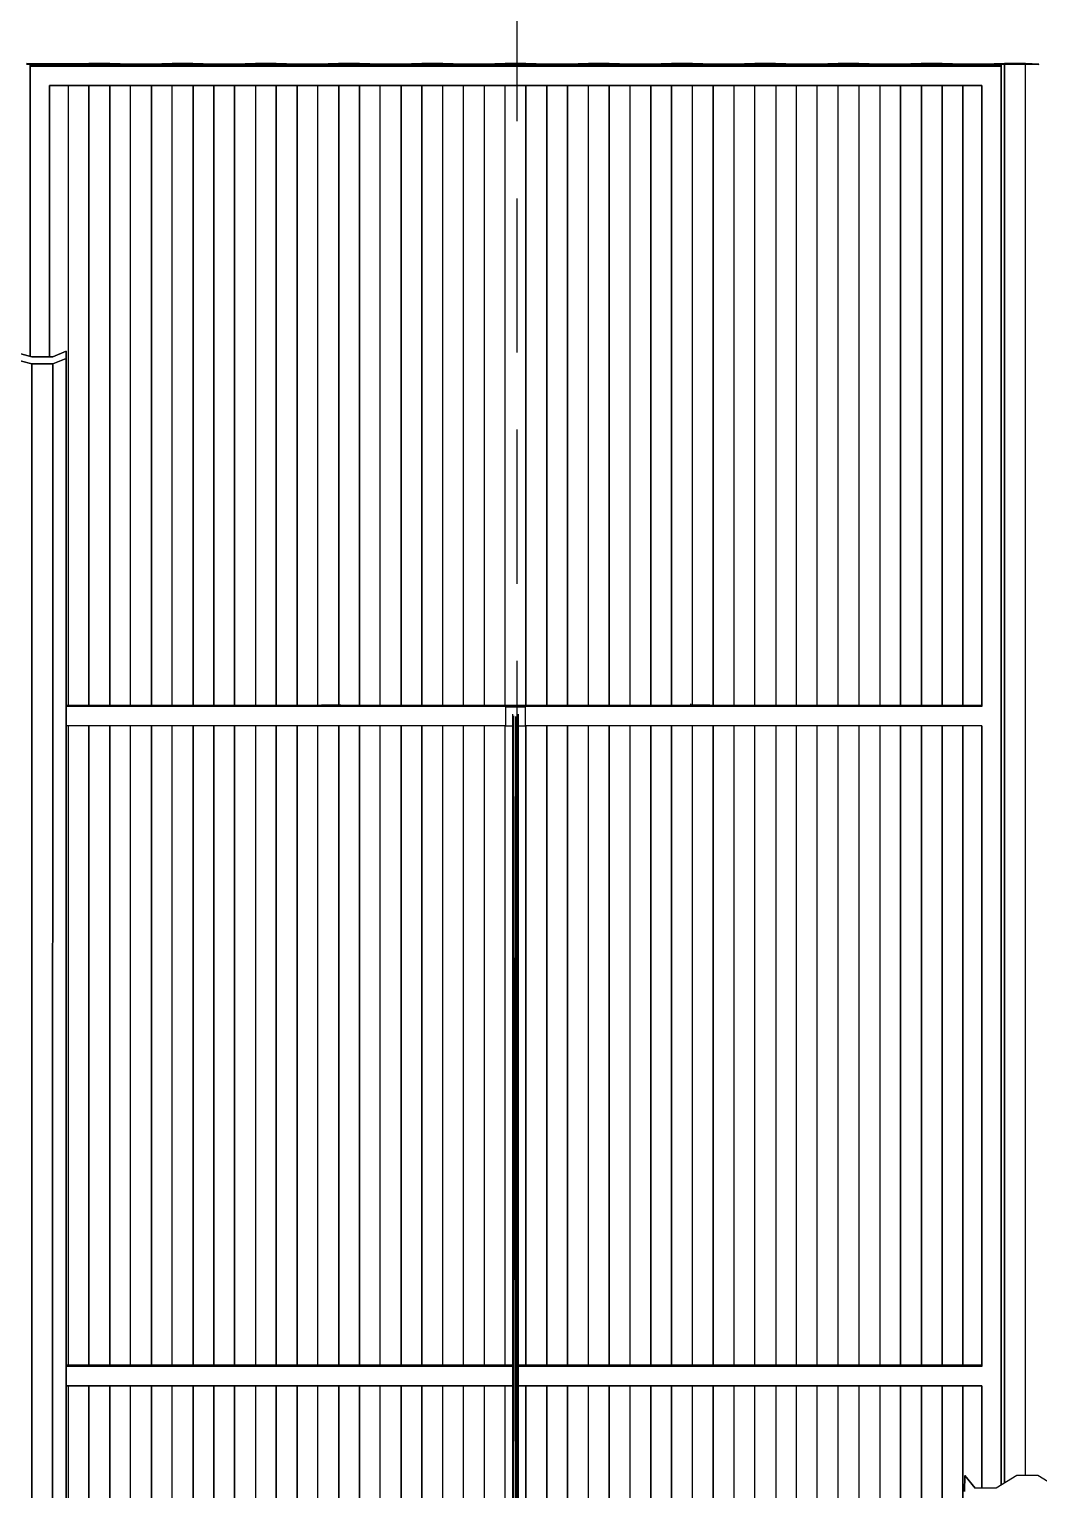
# Model space of a CAD drawing. Extents: x -43 to 90, y 6 to 81.
# Drawn here: x -18.85 to -14.69, y 22.98 to 29 of the extents above; entities that cross this region are included whole.
import ezdxf

# ---------------------------------------------------------------- set-up
doc = ezdxf.new("R2010")
doc.units = 0
doc.header["$LTSCALE"] = 0.1
doc.header["$MEASUREMENT"] = 0
doc.linetypes.add('HIDDEN', pattern=[9.525, 6.35, -3.175])
doc.layers.add('cobertura nova', color=4, linetype='CONTINUOUS')
doc.layers.add('hachures cobertura', color=252, linetype='CONTINUOUS')

msp = doc.modelspace()

# ---------------------------------------------------------------- linework, layer by layer
at = {"layer": 'cobertura nova'}
for p, q in [((-18.777, 28.857), (-18.8627, 28.8589)), ((-18.8626, 28.8564), (-18.7769, 28.8545)), ((-18.7769, 28.8544), (-18.8626, 28.8564)), ((-18.8483, 28.8535), (-18.7683, 28.8535)), ((-18.8483, 28.8535), (-18.8483, 28.8482)), ((-18.7683, 28.8535), (-18.8483, 28.8535)), ((-18.8483, 28.8482), (-18.8483, 28.8535)), ((-18.8483, 28.8535), (-18.8483, 28.7736)), ((-18.7683, 28.8482), (-18.8483, 28.8482)), ((-18.8483, 28.8482), (-18.8483, 28.7683)), ((-18.8483, 28.7736), (-18.8483, 28.8482)), ((-18.8483, 28.8482), (-18.7683, 28.8482)), ((-18.8483, 28.7683), (-18.8483, 28.8482)), ((-18.6913, 28.857), (-18.777, 28.857)), ((-18.777, 28.8544), (-18.777, 28.8545)), ((-18.7769, 28.8545), (-18.6912, 28.8545)), ((-18.6912, 28.8544), (-18.7769, 28.8544)), ((-18.7769, 28.8544), (-18.7769, 28.8535)), ((-18.7769, 28.8535), (-18.7769, 28.8544)), ((-14.9283, 28.8535), (-18.7683, 28.8535)), ((-14.9283, 28.8482), (-18.7683, 28.8482)), ((-18.7683, 28.8482), (-14.9283, 28.8482)), ((-18.6056, 28.8589), (-18.6913, 28.857)), ((-18.6913, 28.8545), (-18.6913, 28.8544)), ((-18.6913, 28.8544), (-18.6913, 28.8545)), ((-18.6055, 28.8564), (-18.6912, 28.8544)), ((-18.6912, 28.8545), (-18.6055, 28.8564)), ((-18.6912, 28.8544), (-18.6912, 28.8535)), ((-18.5199, 28.8589), (-18.6056, 28.8589)), ((-18.6056, 28.8564), (-18.6056, 28.8564)), ((-18.6056, 28.8564), (-18.6056, 28.8564)), ((-18.6055, 28.8535), (-18.6055, 28.8564)), ((-18.6055, 28.8564), (-18.5198, 28.8564)), ((-18.5198, 28.8564), (-18.6055, 28.8564)), ((-18.6055, 28.8564), (-18.6055, 28.8535)), ((-18.4342, 28.8569), (-18.5199, 28.8589)), ((-18.5199, 28.8564), (-18.5199, 28.8564)), ((-18.5199, 28.8564), (-18.5199, 28.8564)), ((-18.5198, 28.8564), (-18.434, 28.8545)), ((-18.434, 28.8544), (-18.5198, 28.8564)), ((-18.5198, 28.8564), (-18.5198, 28.8535)), ((-18.5198, 28.8535), (-18.5198, 28.8564)), ((-18.3485, 28.8569), (-18.4342, 28.8569)), ((-18.4342, 28.8544), (-18.4342, 28.8545)), ((-18.4342, 28.8545), (-18.4342, 28.8544)), ((-18.434, 28.8545), (-18.3483, 28.8545)), ((-18.434, 28.8535), (-18.434, 28.8544)), ((-18.3483, 28.8544), (-18.434, 28.8544)), ((-18.2627, 28.8589), (-18.3485, 28.8569)), ((-18.3485, 28.8544), (-18.3485, 28.8545)), ((-18.3483, 28.8545), (-18.2626, 28.8564)), ((-18.2626, 28.8564), (-18.3483, 28.8544)), ((-18.3483, 28.8535), (-18.3483, 28.8544)), ((-18.3483, 28.8544), (-18.3483, 28.8535)), ((-18.177, 28.8589), (-18.2627, 28.8589)), ((-18.2627, 28.8564), (-18.2627, 28.8564)), ((-18.2627, 28.8564), (-18.2627, 28.8564)), ((-18.2626, 28.8564), (-18.1769, 28.8564)), ((-18.2626, 28.8535), (-18.2626, 28.8564)), ((-18.1769, 28.8564), (-18.2626, 28.8564)), ((-18.0913, 28.8569), (-18.177, 28.8589)), ((-18.177, 28.8564), (-18.177, 28.8564)), ((-18.177, 28.8564), (-18.177, 28.8564)), ((-18.1769, 28.8564), (-18.0912, 28.8545)), ((-18.1769, 28.8535), (-18.1769, 28.8564)), ((-18.0912, 28.8544), (-18.1769, 28.8564)), ((-18.1769, 28.8564), (-18.1769, 28.8535)), ((-18.0056, 28.8569), (-18.0913, 28.8569)), ((-18.0913, 28.8544), (-18.0913, 28.8545)), ((-18.0912, 28.8545), (-18.0055, 28.8545)), ((-18.0912, 28.8535), (-18.0912, 28.8544)), ((-18.0055, 28.8544), (-18.0912, 28.8544)), ((-18.0912, 28.8544), (-18.0912, 28.8535)), ((-17.9199, 28.8589), (-18.0056, 28.8569)), ((-18.0056, 28.8545), (-18.0056, 28.8544)), ((-18.0056, 28.8544), (-18.0056, 28.8545)), ((-18.0055, 28.8545), (-17.9198, 28.8564)), ((-17.9198, 28.8564), (-18.0055, 28.8544)), ((-18.0055, 28.8544), (-18.0055, 28.8535)), ((-18.0055, 28.8535), (-18.0055, 28.8544)), ((-17.8342, 28.8589), (-17.9199, 28.8589)), ((-17.9199, 28.8564), (-17.9199, 28.8564)), ((-17.9199, 28.8564), (-17.9199, 28.8564)), ((-17.9198, 28.8564), (-17.834, 28.8564)), ((-17.9198, 28.8564), (-17.9198, 28.8535)), ((-17.834, 28.8564), (-17.9198, 28.8564)), ((-17.7484, 28.8569), (-17.8342, 28.8589)), ((-17.8342, 28.8564), (-17.8342, 28.8564)), ((-17.8342, 28.8564), (-17.8342, 28.8564)), ((-17.834, 28.8564), (-17.7483, 28.8545)), ((-17.834, 28.8535), (-17.834, 28.8564)), ((-17.7483, 28.8544), (-17.834, 28.8564)), ((-17.834, 28.8564), (-17.834, 28.8535)), ((-17.6627, 28.8569), (-17.7484, 28.8569)), ((-17.7484, 28.8545), (-17.7484, 28.8544)), ((-17.7483, 28.8545), (-17.6626, 28.8545)), ((-17.6626, 28.8544), (-17.7483, 28.8544)), ((-17.7483, 28.8544), (-17.7483, 28.8535)), ((-17.7483, 28.8535), (-17.7483, 28.8544)), ((-17.577, 28.8589), (-17.6627, 28.8569)), ((-17.6627, 28.8545), (-17.6627, 28.8544)), ((-17.6627, 28.8544), (-17.6627, 28.8545)), ((-17.6626, 28.8545), (-17.5769, 28.8564)), ((-17.5769, 28.8564), (-17.6626, 28.8544)), ((-17.6626, 28.8535), (-17.6626, 28.8544)), ((-17.4913, 28.8589), (-17.577, 28.8589)), ((-17.577, 28.8564), (-17.577, 28.8564)), ((-17.5769, 28.8564), (-17.4912, 28.8564)), ((-17.5769, 28.8535), (-17.5769, 28.8564)), ((-17.4912, 28.8564), (-17.5769, 28.8564)), ((-17.5769, 28.8564), (-17.5769, 28.8535)), ((-17.4056, 28.8569), (-17.4913, 28.8589)), ((-17.4913, 28.8564), (-17.4913, 28.8564)), ((-17.4913, 28.8564), (-17.4913, 28.8564)), ((-17.4912, 28.8564), (-17.4055, 28.8544)), ((-17.4055, 28.8544), (-17.4912, 28.8564)), ((-17.4912, 28.8564), (-17.4912, 28.8535)), ((-17.4912, 28.8535), (-17.4912, 28.8564)), ((-17.3199, 28.8569), (-17.4056, 28.8569)), ((-17.4056, 28.8545), (-17.4056, 28.8544)), ((-17.4056, 28.8544), (-17.4056, 28.8545)), ((-17.4055, 28.8544), (-17.3198, 28.8544)), ((-17.4055, 28.8535), (-17.4055, 28.8544)), ((-17.3198, 28.8544), (-17.4055, 28.8544)), ((-17.2342, 28.8589), (-17.3199, 28.8569)), ((-17.3199, 28.8544), (-17.3199, 28.8544)), ((-17.3199, 28.8544), (-17.3199, 28.8544)), ((-17.3198, 28.8544), (-17.234, 28.8564)), ((-17.234, 28.8564), (-17.3198, 28.8544)), ((-17.3198, 28.8535), (-17.3198, 28.8544)), ((-17.3198, 28.8544), (-17.3198, 28.8535)), ((-17.1484, 28.8589), (-17.2342, 28.8589)), ((-17.2342, 28.8564), (-17.2342, 28.8564)), ((-17.2342, 28.8564), (-17.2342, 28.8564)), ((-17.234, 28.8564), (-17.1483, 28.8564)), ((-17.1483, 28.8564), (-17.234, 28.8564)), ((-17.234, 28.8564), (-17.234, 28.8535)), ((-17.234, 28.8535), (-17.234, 28.8564)), ((-17.0627, 28.8569), (-17.1484, 28.8589)), ((-17.1484, 28.8564), (-17.1484, 28.8564)), ((-17.1483, 28.8564), (-17.0626, 28.8544)), ((-17.1483, 28.8535), (-17.1483, 28.8564)), ((-17.0626, 28.8544), (-17.1483, 28.8564)), ((-16.977, 28.8569), (-17.0627, 28.8569)), ((-17.0627, 28.8544), (-17.0627, 28.8544)), ((-17.0627, 28.8544), (-17.0627, 28.8544)), ((-17.0626, 28.8544), (-16.9769, 28.8544)), ((-17.0626, 28.8535), (-17.0626, 28.8544)), ((-16.9769, 28.8544), (-17.0626, 28.8544)), ((-16.8913, 28.8589), (-16.977, 28.8569)), ((-16.977, 28.8544), (-16.977, 28.8544)), ((-16.977, 28.8544), (-16.977, 28.8544)), ((-16.9769, 28.8544), (-16.8912, 28.8564)), ((-16.8912, 28.8564), (-16.9769, 28.8544)), ((-16.9769, 28.8535), (-16.9769, 28.8544)), ((-16.8056, 28.8589), (-16.8913, 28.8589)), ((-16.8913, 28.8564), (-16.8913, 28.8564)), ((-16.8913, 28.8564), (-16.8913, 28.8564)), ((-16.8912, 28.8564), (-16.8055, 28.8564)), ((-16.8912, 28.8535), (-16.8912, 28.8564)), ((-16.8055, 28.8564), (-16.8912, 28.8564)), ((-16.7199, 28.8569), (-16.8056, 28.8589)), ((-16.8056, 28.8564), (-16.8056, 28.8564)), ((-16.8056, 28.8564), (-16.8056, 28.8564)), ((-16.8055, 28.8564), (-16.7198, 28.8544)), ((-16.8055, 28.8535), (-16.8055, 28.8564)), ((-16.7198, 28.8544), (-16.8055, 28.8564)), ((-16.8055, 28.8564), (-16.8055, 28.8535)), ((-16.6342, 28.8569), (-16.7199, 28.8569)), ((-16.7199, 28.8544), (-16.7199, 28.8544)), ((-16.7199, 28.8544), (-16.7199, 28.8544)), ((-16.7198, 28.8544), (-16.634, 28.8544)), ((-16.7198, 28.8535), (-16.7198, 28.8544)), ((-16.634, 28.8544), (-16.7198, 28.8544)), ((-16.7198, 28.8544), (-16.7198, 28.8535)), ((-16.5484, 28.8589), (-16.6342, 28.8569)), ((-16.6342, 28.8544), (-16.6342, 28.8544)), ((-16.634, 28.8544), (-16.5483, 28.8564)), ((-16.5483, 28.8564), (-16.634, 28.8544)), ((-16.634, 28.8544), (-16.634, 28.8535)), ((-16.634, 28.8535), (-16.634, 28.8544)), ((-16.4627, 28.8589), (-16.5484, 28.8589)), ((-16.5484, 28.8564), (-16.5484, 28.8564)), ((-16.5483, 28.8564), (-16.4626, 28.8564)), ((-16.5483, 28.8535), (-16.5483, 28.8564)), ((-16.4626, 28.8564), (-16.5483, 28.8564)), ((-16.377, 28.8569), (-16.4627, 28.8589)), ((-16.4627, 28.8564), (-16.4627, 28.8564)), ((-16.4626, 28.8564), (-16.3769, 28.8544)), ((-16.4626, 28.8535), (-16.4626, 28.8564)), ((-16.3769, 28.8544), (-16.4626, 28.8564)), ((-16.4626, 28.8564), (-16.4626, 28.8535)), ((-16.2913, 28.8569), (-16.377, 28.8569)), ((-16.377, 28.8544), (-16.377, 28.8544)), ((-16.3769, 28.8544), (-16.2912, 28.8544)), ((-16.3769, 28.8535), (-16.3769, 28.8544)), ((-16.2912, 28.8544), (-16.3769, 28.8544)), ((-16.2056, 28.8589), (-16.2913, 28.8569)), ((-16.2913, 28.8544), (-16.2913, 28.8544)), ((-16.2913, 28.8544), (-16.2913, 28.8544)), ((-16.2912, 28.8544), (-16.2055, 28.8564)), ((-16.2055, 28.8564), (-16.2912, 28.8544)), ((-16.2912, 28.8535), (-16.2912, 28.8544)), ((-16.2912, 28.8544), (-16.2912, 28.8535)), ((-16.1199, 28.8589), (-16.2056, 28.8589)), ((-16.2056, 28.8564), (-16.2056, 28.8564)), ((-16.2056, 28.8564), (-16.2056, 28.8564)), ((-16.2055, 28.8564), (-16.1198, 28.8564)), ((-16.1198, 28.8564), (-16.2055, 28.8564)), ((-16.2055, 28.8564), (-16.2055, 28.8535)), ((-16.2055, 28.8535), (-16.2055, 28.8564)), ((-16.0342, 28.8569), (-16.1199, 28.8589)), ((-16.1199, 28.8564), (-16.1199, 28.8564)), ((-16.1198, 28.8564), (-16.034, 28.8544)), ((-16.1198, 28.8535), (-16.1198, 28.8564)), ((-16.034, 28.8544), (-16.1198, 28.8564)), ((-15.9484, 28.8569), (-16.0342, 28.8569)), ((-16.0342, 28.8544), (-16.0342, 28.8544)), ((-16.034, 28.8544), (-15.9483, 28.8544)), ((-16.034, 28.8535), (-16.034, 28.8544)), ((-15.9483, 28.8544), (-16.034, 28.8544)), ((-16.034, 28.8544), (-16.034, 28.8535)), ((-15.8627, 28.8589), (-15.9484, 28.8569)), ((-15.9484, 28.8544), (-15.9484, 28.8544)), ((-15.9483, 28.8544), (-15.8626, 28.8564)), ((-15.8626, 28.8564), (-15.9483, 28.8544)), ((-15.9483, 28.8535), (-15.9483, 28.8544)), ((-15.777, 28.8589), (-15.8627, 28.8589)), ((-15.8627, 28.8564), (-15.8627, 28.8564)), ((-15.8626, 28.8564), (-15.7769, 28.8564)), ((-15.8626, 28.8535), (-15.8626, 28.8564)), ((-15.7769, 28.8564), (-15.8626, 28.8564)), ((-15.6913, 28.8569), (-15.777, 28.8589)), ((-15.777, 28.8564), (-15.777, 28.8564)), ((-15.7769, 28.8564), (-15.6912, 28.8544)), ((-15.7769, 28.8564), (-15.7769, 28.8535)), ((-15.6912, 28.8544), (-15.7769, 28.8564)), ((-15.6056, 28.8569), (-15.6913, 28.8569)), ((-15.6913, 28.8544), (-15.6913, 28.8544)), ((-15.6913, 28.8544), (-15.6913, 28.8544)), ((-15.6912, 28.8544), (-15.6055, 28.8544)), ((-15.6912, 28.8535), (-15.6912, 28.8544)), ((-15.6055, 28.8544), (-15.6912, 28.8544)), ((-15.5199, 28.8589), (-15.6056, 28.8569)), ((-15.6056, 28.8544), (-15.6056, 28.8544)), ((-15.6056, 28.8544), (-15.6056, 28.8544)), ((-15.6055, 28.8544), (-15.5198, 28.8564)), ((-15.5198, 28.8564), (-15.6055, 28.8544)), ((-15.6055, 28.8535), (-15.6055, 28.8544)), ((-15.4342, 28.8589), (-15.5199, 28.8589)), ((-15.5199, 28.8564), (-15.5199, 28.8564)), ((-15.5199, 28.8564), (-15.5199, 28.8564)), ((-15.5198, 28.8564), (-15.434, 28.8564)), ((-15.5198, 28.8535), (-15.5198, 28.8564)), ((-15.434, 28.8564), (-15.5198, 28.8564)), ((-15.3484, 28.8569), (-15.4342, 28.8589)), ((-15.4342, 28.8564), (-15.4342, 28.8564)), ((-15.4342, 28.8564), (-15.4342, 28.8564)), ((-15.434, 28.8564), (-15.3483, 28.8544)), ((-15.434, 28.8564), (-15.434, 28.8535)), ((-15.3483, 28.8544), (-15.434, 28.8564)), ((-15.2627, 28.8569), (-15.3484, 28.8569)), ((-15.3484, 28.8544), (-15.3484, 28.8544)), ((-15.3483, 28.8544), (-15.2626, 28.8544)), ((-15.3483, 28.8544), (-15.3483, 28.8535)), ((-15.2626, 28.8544), (-15.3483, 28.8544)), ((-15.177, 28.8589), (-15.2627, 28.8569)), ((-15.2627, 28.8544), (-15.2627, 28.8544)), ((-15.2627, 28.8544), (-15.2627, 28.8544)), ((-15.2626, 28.8544), (-15.1769, 28.8564)), ((-15.1769, 28.8564), (-15.2626, 28.8544)), ((-15.2626, 28.8535), (-15.2626, 28.8544)), ((-15.2626, 28.8544), (-15.2626, 28.8535)), ((-15.0913, 28.8589), (-15.177, 28.8589)), ((-15.177, 28.8564), (-15.177, 28.8564)), ((-15.1769, 28.8564), (-15.0912, 28.8564)), ((-15.1769, 28.8535), (-15.1769, 28.8564)), ((-15.0912, 28.8564), (-15.1769, 28.8564)), ((-15.1769, 28.8564), (-15.1769, 28.8535)), ((-15.0056, 28.8569), (-15.0913, 28.8589)), ((-15.0913, 28.8564), (-15.0913, 28.8564)), ((-15.0913, 28.8564), (-15.0913, 28.8564)), ((-15.0912, 28.8564), (-15.0055, 28.8544)), ((-15.0912, 28.8535), (-15.0912, 28.8564)), ((-15.0055, 28.8544), (-15.0912, 28.8564)), ((-15.0912, 28.8564), (-15.0912, 28.8535)), ((-14.9199, 28.8569), (-15.0056, 28.8569)), ((-15.0056, 28.8544), (-15.0056, 28.8544)), ((-15.0056, 28.8544), (-15.0056, 28.8544)), ((-15.0055, 28.8544), (-14.9198, 28.8544)), ((-14.9198, 28.8544), (-15.0055, 28.8544)), ((-15.0055, 28.8544), (-15.0055, 28.8535)), ((-15.0055, 28.8535), (-15.0055, 28.8544)), ((-14.9283, 28.8535), (-14.8483, 28.8535)), ((-14.8483, 28.8535), (-14.9283, 28.8535)), ((-14.8483, 28.8482), (-14.9283, 28.8482)), ((-14.9283, 28.8482), (-14.8483, 28.8482)), ((-14.8342, 28.8589), (-14.9199, 28.8569)), ((-14.9199, 28.8569), (-14.8342, 28.8589)), ((-14.9199, 28.8544), (-14.9199, 28.8544)), ((-14.9199, 28.8544), (-14.9199, 28.8544)), ((-14.9198, 28.8544), (-14.834, 28.8564)), ((-14.834, 28.8564), (-14.9198, 28.8544)), ((-14.9198, 28.8535), (-14.9198, 28.8544)), ((-14.8483, 28.8482), (-14.8483, 28.8535)), ((-14.8483, 28.8535), (-14.8483, 28.8482)), ((-14.8483, 28.7682), (-14.8483, 28.8482)), ((-14.8483, 28.8482), (-14.8483, 28.8482)), ((-14.8483, 28.8482), (-14.8483, 28.8482)), ((-14.8483, 28.8482), (-14.8483, 28.7682)), ((-14.7484, 28.8589), (-14.8342, 28.8589)), ((-14.8342, 28.8589), (-14.7484, 28.8589)), ((-14.8342, 28.8564), (-14.8342, 28.8564)), ((-14.8342, 28.8564), (-14.8342, 28.8564)), ((-14.834, 28.8564), (-14.8341, 23.0128)), ((-14.834, 28.8564), (-14.7483, 28.8564)), ((-14.7483, 28.8564), (-14.834, 28.8564)), ((-14.6931, 28.8569), (-14.7484, 28.8589)), ((-14.7484, 28.8589), (-14.6931, 28.8569)), ((-14.7483, 28.8564), (-14.693, 28.8544)), ((-14.693, 28.8544), (-14.6931, 28.8569)), ((-18.8483, 27.653), (-18.8483, 28.7736)), ((-18.8483, 28.7736), (-18.8483, 27.653)), ((-18.8483, 28.7683), (-18.8483, 27.653)), ((-18.8483, 27.653), (-18.8483, 28.7683)), ((-18.7683, 27.6509), (-18.7683, 28.7683)), ((-18.7683, 28.7683), (-14.9283, 28.7682)), ((-14.9283, 28.7682), (-18.7683, 28.7683)), ((-18.7683, 28.7683), (-18.7683, 27.6509)), ((-14.9283, 28.7682), (-14.9283, 26.2105)), ((-14.9283, 26.2158), (-14.9283, 28.7682)), ((-14.9283, 26.2105), (-14.9283, 28.7682)), ((-14.9283, 28.7682), (-14.9283, 26.2158)), ((-14.8483, 26.2105), (-14.8483, 28.7682)), ((-14.8483, 28.7682), (-14.8483, 26.2105)), ((-18.9263, 27.674), (-18.8406, 27.6509)), ((-18.8406, 27.6509), (-18.9263, 27.674)), ((-18.7549, 27.6509), (-18.6996, 27.674)), ((-18.6996, 27.674), (-18.7549, 27.6509)), ((-18.6996, 27.674), (-18.6997, 27.6444)), ((-18.6997, 27.6444), (-18.6996, 27.674)), ((-18.6996, 27.674), (-18.6996, 27.6735)), ((-18.6996, 20.3531), (-18.6996, 27.674)), ((-18.8408, 27.6213), (-18.9265, 27.6444)), ((-18.9265, 27.6444), (-18.8408, 27.6213)), ((-18.8408, 20.3005), (-18.8408, 27.6213)), ((-18.8408, 27.6213), (-18.755, 27.6213)), ((-18.755, 27.6213), (-18.8408, 27.6213)), ((-18.8406, 27.6509), (-18.7549, 27.6509)), ((-18.7549, 27.6509), (-18.8406, 27.6509)), ((-18.8406, 27.6213), (-18.8406, 27.6213)), ((-18.755, 27.6213), (-18.7551, 20.3005)), ((-18.6997, 27.6444), (-18.755, 27.6213)), ((-18.755, 27.6213), (-18.6997, 27.6444)), ((-18.6997, 27.6444), (-18.6998, 20.3236)), ((-18.6996, 26.2158), (-14.9283, 26.2158)), ((-14.9283, 26.2105), (-18.6996, 26.2105)), ((-17.5683, 26.2158), (-17.6483, 26.2158)), ((-16.8883, 26.2105), (-16.8083, 26.2105)), ((-16.8883, 26.2089), (-16.8883, 26.2105)), ((-16.8083, 26.2105), (-16.8883, 26.2105)), ((-16.8883, 26.129), (-16.8883, 26.2089)), ((-16.8883, 26.2089), (-16.8083, 26.2089)), ((-16.8594, 21.763), (-16.8594, 26.1797)), ((-16.8562, 21.763), (-16.8594, 26.1797)), ((-16.8562, 26.1728), (-16.8483, 21.763)), ((-16.8561, 21.763), (-16.8562, 26.1728)), ((-16.8482, 26.17), (-16.8404, 21.763)), ((-16.8482, 26.17), (-16.8482, 21.763)), ((-16.8403, 26.1728), (-16.837, 21.763)), ((-16.8402, 21.763), (-16.8403, 26.1728)), ((-16.837, 26.1797), (-16.8369, 21.763)), ((-16.8083, 26.2105), (-16.8083, 26.2089)), ((-16.8083, 26.2089), (-16.8083, 26.129)), ((-16.1283, 26.2217), (-16.1283, 26.2158)), ((-16.0483, 26.2158), (-16.1283, 26.2158)), ((-14.9283, 26.2105), (-14.9283, 26.2158)), ((-14.9283, 26.2158), (-14.9283, 26.2105)), ((-14.8483, 26.1305), (-14.8483, 26.2105)), ((-14.8483, 26.2105), (-14.8483, 26.1305)), ((-16.8883, 26.1305), (-18.6996, 26.1305)), ((-18.6912, 26.1305), (-18.6912, 23.4981)), ((-16.8883, 26.129), (-16.8883, 26.1305)), ((-16.8594, 26.129), (-16.8883, 26.129)), ((-16.8083, 26.129), (-16.837, 26.129)), ((-16.8083, 26.1305), (-16.8083, 26.129)), ((-14.9283, 26.1305), (-16.8083, 26.1305)), ((-16.8055, 23.4981), (-16.8055, 26.1305)), ((-14.9283, 26.1305), (-14.9283, 23.4928)), ((-14.9283, 23.4981), (-14.9283, 26.1305)), ((-14.9283, 26.1305), (-14.9283, 25.6909)), ((-14.9283, 23.4928), (-14.9283, 26.1305)), ((-14.8483, 23.4928), (-14.8483, 26.1305)), ((-14.8483, 26.1305), (-14.8483, 23.4928)), ((-18.6996, 23.4981), (-16.8594, 23.4981)), ((-16.8594, 23.4981), (-18.6996, 23.4981)), ((-16.8594, 23.4928), (-18.6996, 23.4928)), ((-16.837, 23.4981), (-14.9283, 23.4981)), ((-14.9283, 23.4981), (-16.837, 23.4981)), ((-14.9283, 23.4928), (-16.837, 23.4928)), ((-14.9283, 23.4928), (-14.9283, 23.4981)), ((-14.8483, 23.4128), (-14.8483, 23.4928)), ((-14.8483, 23.4928), (-14.8483, 23.4128)), ((-18.6996, 23.4128), (-16.8594, 23.4128)), ((-16.8594, 23.4128), (-18.6996, 23.4128)), ((-18.6912, 23.4128), (-18.6912, 20.8604)), ((-18.6055, 20.9258), (-18.6055, 23.4128)), ((-16.837, 23.4128), (-14.9283, 23.4128)), ((-14.9283, 23.4128), (-16.837, 23.4128)), ((-16.8055, 21.7473), (-16.8055, 23.4128)), ((-15.0055, 23.4128), (-15.0055, 20.8604)), ((-14.9283, 23.4128), (-14.9283, 22.9917)), ((-14.9283, 22.9917), (-14.9283, 23.4128)), ((-14.9283, 23.4128), (-14.9283, 23.4128)), ((-14.9283, 22.9917), (-14.9283, 23.4128)), ((-14.8483, 23.0042), (-14.8483, 23.4128)), ((-14.8483, 23.4128), (-14.8483, 23.0042)), ((-14.9985, 22.9771), (-14.9984, 23.0433)), ((-14.9984, 23.0433), (-14.9985, 22.9771)), ((-14.9984, 23.0433), (-14.9549, 22.9916)), ((-14.9549, 22.9917), (-14.9984, 23.0433)), ((-14.7835, 23.0433), (-14.8692, 22.9917)), ((-14.6977, 23.0433), (-14.7835, 23.0433)), ((-14.612, 22.9917), (-14.6977, 23.0433)), ((-14.8692, 22.9917), (-14.9549, 22.9917))]:
    msp.add_line(p, q, dxfattribs=at)
at = {"layer": 'hachures cobertura', "linetype": 'HIDDEN'}
msp.add_line((-16.8435, 34.0184), (-16.8435, 6.3811), dxfattribs=at)
at = {"layer": 'hachures cobertura'}
for p, q in [((-14.8341, 23.0128), (-14.834, 28.8564)), ((-14.7483, 23.0433), (-14.7483, 28.8564)), ((-18.6912, 28.7683), (-18.6912, 26.2158)), ((-18.6055, 26.2158), (-18.6055, 28.7683)), ((-18.6055, 28.7683), (-18.6055, 26.2158)), ((-18.5198, 28.7683), (-18.5198, 26.2158)), ((-18.5198, 26.2158), (-18.5198, 28.7683)), ((-18.434, 26.2158), (-18.434, 28.7683)), ((-18.3483, 26.2158), (-18.3483, 28.7683)), ((-18.3483, 28.7683), (-18.3483, 26.2158)), ((-18.2626, 26.2158), (-18.2626, 28.7683)), ((-18.1769, 26.2158), (-18.1769, 28.7683)), ((-18.1769, 28.7683), (-18.1769, 26.2158)), ((-18.0912, 26.2158), (-18.0912, 28.7683)), ((-18.0912, 28.7683), (-18.0912, 26.2158)), ((-18.0055, 28.7683), (-18.0055, 26.2158)), ((-18.0055, 26.2158), (-18.0055, 28.7683)), ((-17.9198, 28.7683), (-17.9198, 26.2158)), ((-17.834, 26.2158), (-17.834, 28.7683)), ((-17.834, 28.7683), (-17.834, 26.2158)), ((-17.7483, 28.7683), (-17.7483, 26.2158)), ((-17.7483, 26.2158), (-17.7483, 28.7683)), ((-17.6626, 26.2158), (-17.6626, 28.7683)), ((-17.5769, 26.2158), (-17.5769, 28.7683)), ((-17.5769, 28.7683), (-17.5769, 26.2158)), ((-17.4912, 28.7683), (-17.4912, 26.2158)), ((-17.4912, 26.2158), (-17.4912, 28.7683)), ((-17.4055, 26.2158), (-17.4055, 28.7682)), ((-17.3198, 26.2158), (-17.3198, 28.7682)), ((-17.3198, 28.7682), (-17.3198, 26.2158)), ((-17.234, 28.7682), (-17.234, 26.2158)), ((-17.234, 26.2158), (-17.234, 28.7682)), ((-17.1483, 26.2158), (-17.1483, 28.7682)), ((-17.0626, 26.2158), (-17.0626, 28.7682)), ((-16.9769, 26.2158), (-16.9769, 28.7682)), ((-16.8912, 26.2158), (-16.8912, 28.7682)), ((-16.8055, 26.2158), (-16.8055, 28.7682)), ((-16.8055, 28.7682), (-16.8055, 26.2158)), ((-16.7198, 26.2158), (-16.7198, 28.7682)), ((-16.7198, 28.7682), (-16.7198, 26.2158)), ((-16.634, 28.7682), (-16.634, 26.2158)), ((-16.634, 26.2158), (-16.634, 28.7682)), ((-16.5483, 26.2158), (-16.5483, 28.7682)), ((-16.4626, 26.2158), (-16.4626, 28.7682)), ((-16.4626, 28.7682), (-16.4626, 26.2158)), ((-16.3769, 26.2158), (-16.3769, 28.7682)), ((-16.2912, 26.2158), (-16.2912, 28.7682)), ((-16.2912, 28.7682), (-16.2912, 26.2158)), ((-16.2055, 28.7682), (-16.2055, 26.2158)), ((-16.2055, 26.2158), (-16.2055, 28.7682)), ((-16.1198, 26.2158), (-16.1198, 28.7682)), ((-16.034, 26.2158), (-16.034, 28.7682)), ((-16.034, 28.7682), (-16.034, 26.2158)), ((-15.9483, 26.2158), (-15.9483, 28.7682)), ((-15.8626, 26.2158), (-15.8626, 28.7682)), ((-15.7769, 28.7682), (-15.7769, 26.2158)), ((-15.6912, 26.2158), (-15.6912, 28.7682)), ((-15.6055, 26.2158), (-15.6055, 28.7682)), ((-15.5198, 26.2158), (-15.5198, 28.7682)), ((-15.434, 28.7682), (-15.434, 26.2158)), ((-15.3483, 28.7682), (-15.3483, 26.2158)), ((-15.2626, 26.2158), (-15.2626, 28.7682)), ((-15.2626, 28.7682), (-15.2626, 26.2158)), ((-15.1769, 26.2158), (-15.1769, 28.7682)), ((-15.1769, 28.7682), (-15.1769, 26.2158)), ((-15.0912, 26.2158), (-15.0912, 28.7682)), ((-15.0912, 28.7682), (-15.0912, 26.2158)), ((-15.0055, 28.7682), (-15.0055, 26.2158)), ((-15.0055, 26.2158), (-15.0055, 28.7682)), ((-18.8408, 27.6213), (-18.8408, 20.3005)), ((-18.7551, 20.3005), (-18.755, 27.6213)), ((-18.6055, 23.4981), (-18.6055, 26.1305)), ((-18.6055, 26.1305), (-18.6055, 23.4981)), ((-18.5198, 26.1305), (-18.5198, 23.4981)), ((-18.5198, 23.4981), (-18.5198, 26.1305)), ((-18.4341, 23.4981), (-18.434, 26.1305)), ((-18.3483, 23.4981), (-18.3483, 26.1305)), ((-18.3483, 26.1305), (-18.3483, 23.4981)), ((-18.2626, 23.4981), (-18.2626, 26.1305)), ((-18.1769, 23.4981), (-18.1769, 26.1305)), ((-18.1769, 26.1305), (-18.1769, 23.4981)), ((-18.0912, 23.4981), (-18.0912, 26.1305)), ((-18.0912, 26.1305), (-18.0912, 23.4981)), ((-18.0055, 26.1305), (-18.0055, 23.4981)), ((-18.0055, 23.4981), (-18.0055, 26.1305)), ((-17.9198, 26.1305), (-17.9198, 23.4981)), ((-17.8341, 23.4981), (-17.834, 26.1305)), ((-17.834, 26.1305), (-17.8341, 23.4981)), ((-17.7483, 26.1305), (-17.7483, 23.4981)), ((-17.7483, 23.4981), (-17.7483, 26.1305)), ((-17.6626, 23.4981), (-17.6626, 26.1305)), ((-17.5769, 23.4981), (-17.5769, 26.1305)), ((-17.5769, 26.1305), (-17.5769, 23.4981)), ((-17.4912, 26.1305), (-17.4912, 23.4981)), ((-17.4912, 23.4981), (-17.4912, 26.1305)), ((-17.4055, 23.4981), (-17.4055, 26.1305)), ((-17.3198, 23.4981), (-17.3198, 26.1305)), ((-17.3198, 26.1305), (-17.3198, 23.4981)), ((-17.234, 26.1305), (-17.2341, 23.4981)), ((-17.2341, 23.4981), (-17.234, 26.1305)), ((-17.1483, 23.4981), (-17.1483, 26.1305)), ((-17.0626, 23.4981), (-17.0626, 26.1305)), ((-16.9769, 23.4981), (-16.9769, 26.1305)), ((-16.8912, 23.4981), (-16.8912, 26.1305)), ((-16.8055, 26.1305), (-16.8055, 23.4981)), ((-16.7198, 23.4981), (-16.7198, 26.1305)), ((-16.7198, 26.1305), (-16.7198, 23.4981)), ((-16.634, 26.1305), (-16.6341, 23.4981)), ((-16.6341, 23.4981), (-16.634, 26.1305)), ((-16.5483, 23.4981), (-16.5483, 26.1305)), ((-16.4626, 23.4981), (-16.4626, 26.1305)), ((-16.4626, 26.1305), (-16.4626, 23.4981)), ((-16.3769, 23.4981), (-16.3769, 26.1305)), ((-16.2912, 23.4981), (-16.2912, 26.1305)), ((-16.2912, 26.1305), (-16.2912, 23.4981)), ((-16.2055, 26.1305), (-16.2055, 23.4981)), ((-16.2055, 23.4981), (-16.2055, 26.1305)), ((-16.1198, 23.4981), (-16.1198, 26.1305)), ((-16.0341, 23.4981), (-16.034, 26.1305)), ((-16.034, 26.1305), (-16.0341, 23.4981)), ((-15.9483, 23.4981), (-15.9483, 26.1305)), ((-15.8626, 23.4981), (-15.8626, 26.1305)), ((-15.7769, 26.1305), (-15.7769, 23.4981)), ((-15.6912, 23.4981), (-15.6912, 26.1305)), ((-15.6055, 23.4981), (-15.6055, 26.1305)), ((-15.5198, 23.4981), (-15.5198, 26.1305)), ((-15.434, 26.1305), (-15.4341, 23.4981)), ((-15.3483, 26.1305), (-15.3483, 23.4981)), ((-15.2626, 23.4981), (-15.2626, 26.1305)), ((-15.2626, 26.1305), (-15.2626, 23.4981)), ((-15.1769, 23.4981), (-15.1769, 26.1305)), ((-15.1769, 26.1305), (-15.1769, 23.4981)), ((-15.0912, 23.4981), (-15.0912, 26.1305)), ((-15.0912, 26.1305), (-15.0912, 23.4981)), ((-15.0055, 26.1305), (-15.0055, 23.4981)), ((-15.0055, 23.4981), (-15.0055, 26.1305)), ((-18.6055, 23.4128), (-18.6055, 20.9258)), ((-18.5198, 23.4128), (-18.5198, 20.9258)), ((-18.5198, 20.9258), (-18.5198, 23.4128)), ((-18.4341, 20.8604), (-18.4341, 23.4128)), ((-18.3483, 20.8604), (-18.3483, 23.4128)), ((-18.3483, 23.4128), (-18.3483, 20.8604)), ((-18.2626, 20.9258), (-18.2626, 23.4128)), ((-18.1769, 20.9258), (-18.1769, 23.4128)), ((-18.1769, 23.4128), (-18.1769, 20.9258)), ((-18.0912, 20.8604), (-18.0912, 23.4128)), ((-18.0912, 23.4128), (-18.0912, 20.8604)), ((-18.0055, 23.4128), (-18.0055, 20.8604)), ((-18.0055, 20.8604), (-18.0055, 23.4128)), ((-17.9198, 23.4128), (-17.9198, 20.9258)), ((-17.8341, 20.9258), (-17.8341, 23.4128)), ((-17.8341, 23.4128), (-17.8341, 20.9258)), ((-17.7483, 23.4128), (-17.7483, 20.8604)), ((-17.7483, 20.8604), (-17.7483, 23.4128)), ((-17.6626, 20.8604), (-17.6626, 23.4128)), ((-17.5769, 20.9258), (-17.5769, 23.4128)), ((-17.5769, 23.4128), (-17.5769, 20.9258)), ((-17.4912, 23.4128), (-17.4912, 20.9258)), ((-17.4912, 20.9258), (-17.4912, 23.4128)), ((-17.4055, 20.8604), (-17.4055, 23.4128)), ((-17.3198, 20.8604), (-17.3198, 23.4128)), ((-17.3198, 23.4128), (-17.3198, 20.8604)), ((-17.2341, 23.4128), (-17.2341, 20.9258)), ((-17.2341, 20.9258), (-17.2341, 23.4128)), ((-17.1483, 20.9258), (-17.1483, 23.4128)), ((-17.0626, 20.8604), (-17.0626, 23.4128)), ((-16.9769, 21.7393), (-16.9769, 23.4128)), ((-16.8912, 21.7473), (-16.8912, 23.4128)), ((-16.8055, 23.4128), (-16.8055, 21.7473)), ((-16.7198, 21.7393), (-16.7198, 23.4128)), ((-16.7198, 23.4128), (-16.7198, 21.7393)), ((-16.6341, 23.4128), (-16.6341, 21.5249)), ((-16.6341, 21.5249), (-16.6341, 23.4128)), ((-16.5483, 21.4814), (-16.5483, 23.4128)), ((-16.4626, 21.438), (-16.4626, 23.4128)), ((-16.4626, 23.4128), (-16.4626, 21.438)), ((-16.3769, 21.3946), (-16.3769, 23.4128)), ((-16.2912, 21.3511), (-16.2912, 23.4128)), ((-16.2912, 23.4128), (-16.2912, 21.3511)), ((-16.2055, 23.4128), (-16.2055, 21.3077)), ((-16.2055, 21.3077), (-16.2055, 23.4128)), ((-16.1198, 21.2643), (-16.1198, 23.4128)), ((-16.0341, 21.2209), (-16.0341, 23.4128)), ((-16.0341, 23.4128), (-16.0341, 21.2209)), ((-15.9483, 21.1774), (-15.9483, 23.4128)), ((-15.8626, 21.134), (-15.8626, 23.4128)), ((-15.7769, 23.4128), (-15.7769, 21.0906)), ((-15.6912, 21.0471), (-15.6912, 23.4128)), ((-15.6055, 21.0037), (-15.6055, 23.4128)), ((-15.5198, 20.9603), (-15.5198, 23.4128)), ((-15.4341, 23.4128), (-15.4341, 20.9258)), ((-15.3483, 23.4128), (-15.3483, 20.8734)), ((-15.2626, 20.8604), (-15.2626, 23.4128)), ((-15.2626, 23.4128), (-15.2626, 20.8604)), ((-15.1769, 20.9258), (-15.1769, 23.4128)), ((-15.1769, 23.4128), (-15.1769, 20.9258)), ((-15.0912, 20.9258), (-15.0912, 23.4128)), ((-15.0912, 23.4128), (-15.0912, 20.9258)), ((-15.0055, 20.8604), (-15.0055, 23.4128))]:
    msp.add_line(p, q, dxfattribs=at)

doc.saveas('drawing.dxf')
